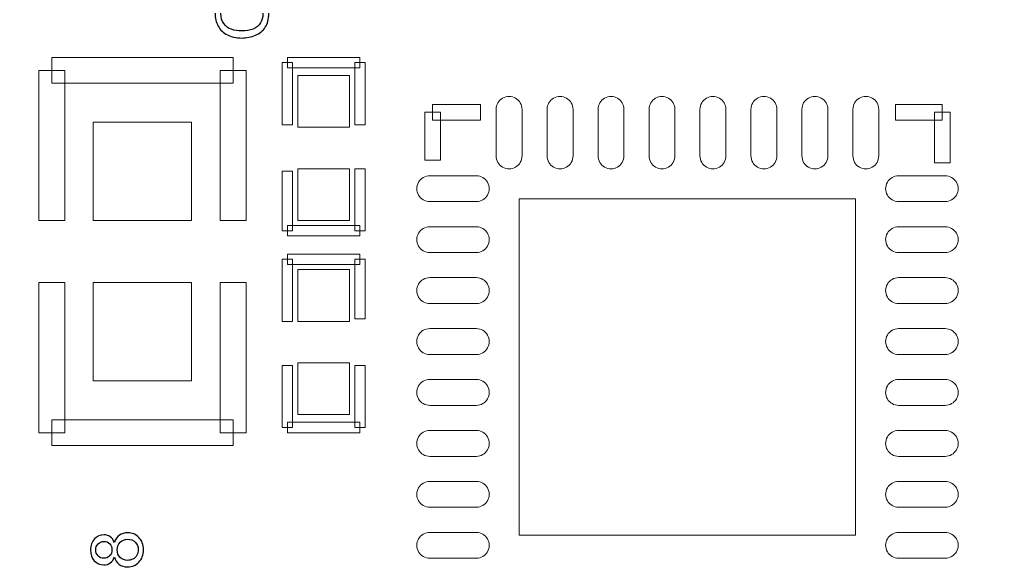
# Model space of a CAD drawing. Header units: millimetres. Extents: x -86 to 67, y -55 to 52.
# Drawn here: x 22.81 to 32.57, y 6.85 to 12.16 of the extents above; entities that cross this region are included whole.
import ezdxf

# ---------------------------------------------------------------- set-up
doc = ezdxf.new("R2010")
doc.units = ezdxf.units.MM
doc.header["$MEASUREMENT"] = 0
for name, color, linetype in [('BG_OUTLINE', 7, 'Continuous'), ('PG_SILKSCREEN_TOP', 7, 'Continuous'), ('PIN_TOP', 7, 'Continuous'), ('RD_SILKSCREEN_TOP', 7, 'Continuous')]:
    doc.layers.add(name, color=color, linetype=linetype)

msp = doc.modelspace()

# ---------------------------------------------------------------- linework, layer by layer
at = {"layer": 'BG_OUTLINE', "color": 3, "lineweight": 9}
msp.add_open_spline([(-60.0926, 34.7331), (-60.0926, 34.7331), (63.7724, 34.7331), (63.7724, 34.7331), (63.7724, 34.7331), (64.585, 34.7336), (65.3646, 34.4113), (65.9396, 33.837), (65.9396, 33.837), (66.5146, 33.2627), (66.8379, 32.4797), (66.8384, 31.667), (66.8384, 31.667), (66.8384, 31.667), (66.8412, -52.28), (66.8412, -52.28), (66.8412, -52.28), (66.8412, -52.28), (66.8384, -52.1933), (66.8384, -52.1933), (66.8384, -52.1933), (66.8389, -53.006), (66.5166, -53.7856), (65.9424, -54.3606), (65.9424, -54.3606), (65.3681, -54.9356), (64.585, -55.2589), (63.7724, -55.2594), (63.7724, -55.2594), (63.7724, -55.2594), (-60.1869, -55.2594), (-60.1869, -55.2594), (-60.1869, -55.2594), (-60.1869, -55.2594), (-60.0853, -55.2518), (-60.0853, -55.2518), (-60.0853, -55.2518), (-60.8979, -55.2523), (-61.6775, -54.9299), (-62.2525, -54.3557), (-62.2525, -54.3557), (-62.8275, -53.7814), (-63.1508, -52.9984), (-63.1513, -52.1857), (-63.1513, -52.1857), (-63.1513, -52.1857), (-63.1587, 31.667), (-63.1587, 31.667), (-63.1587, 31.667), (-63.1592, 32.4797), (-62.8369, 33.2593), (-62.2626, 33.8343), (-62.2626, 33.8343), (-61.6883, 34.4093), (-60.9053, 34.7326), (-60.0926, 34.7331)], degree=3, knots=[0, 0, 0, 0, 0.071429, 0.071429, 0.071429, 0.071429, 0.142857, 0.142857, 0.142857, 0.142857, 0.214286, 0.214286, 0.214286, 0.214286, 0.285714, 0.285714, 0.285714, 0.285714, 0.357143, 0.357143, 0.357143, 0.357143, 0.428571, 0.428571, 0.428571, 0.428571, 0.5, 0.5, 0.5, 0.5, 0.571429, 0.571429, 0.571429, 0.571429, 0.642857, 0.642857, 0.642857, 0.642857, 0.714286, 0.714286, 0.714286, 0.714286, 0.785714, 0.785714, 0.785714, 0.785714, 0.857143, 0.857143, 0.857143, 0.857143, 0.928571, 0.928571, 0.928571, 0.928571, 1, 1, 1, 1], dxfattribs=at)
at = {"layer": 'PG_SILKSCREEN_TOP', "color": 6, "lineweight": 9}
for points in [[(24.9031, 11.7966), (24.9031, 11.7966), (24.9031, 11.5426), (24.9031, 11.5426), (24.9031, 11.5426), (24.9031, 11.5426), (23.1251, 11.5426), (23.1251, 11.5426), (23.1251, 11.5426), (23.1251, 11.5426), (23.1251, 11.7966), (23.1251, 11.7966), (23.1251, 11.7966), (23.1251, 11.7966), (24.9031, 11.7966), (24.9031, 11.7966)], [(25.3857, 11.7458), (25.3857, 11.7458), (25.4873, 11.7458), (25.4873, 11.7458), (25.4873, 11.7458), (25.4873, 11.7458), (25.4873, 11.1362), (25.4873, 11.1362), (25.4873, 11.1362), (25.4873, 11.1362), (25.3857, 11.1362), (25.3857, 11.1362), (25.3857, 11.1362), (25.3857, 11.1362), (25.3857, 11.7458), (25.3857, 11.7458)], [(26.1477, 11.7966), (26.1477, 11.7966), (26.1477, 11.695), (26.1477, 11.695), (26.1477, 11.695), (26.1477, 11.695), (25.4365, 11.695), (25.4365, 11.695), (25.4365, 11.695), (25.4365, 11.695), (25.4365, 11.7966), (25.4365, 11.7966), (25.4365, 11.7966), (25.4365, 11.7966), (26.1477, 11.7966), (26.1477, 11.7966)], [(26.0969, 11.7458), (26.0969, 11.7458), (26.1985, 11.7458), (26.1985, 11.7458), (26.1985, 11.7458), (26.1985, 11.7458), (26.1985, 11.1362), (26.1985, 11.1362), (26.1985, 11.1362), (26.1985, 11.1362), (26.0969, 11.1362), (26.0969, 11.1362), (26.0969, 11.1362), (26.0969, 11.1362), (26.0969, 11.7458), (26.0969, 11.7458)], [(22.9981, 11.6696), (22.9981, 11.6696), (23.2521, 11.6696), (23.2521, 11.6696), (23.2521, 11.6696), (23.2521, 11.6696), (23.2521, 10.1964), (23.2521, 10.1964), (23.2521, 10.1964), (23.2521, 10.1964), (22.9981, 10.1964), (22.9981, 10.1964), (22.9981, 10.1964), (22.9981, 10.1964), (22.9981, 11.6696), (22.9981, 11.6696)], [(25.0301, 10.1964), (25.0301, 10.1964), (24.7761, 10.1964), (24.7761, 10.1964), (24.7761, 10.1964), (24.7761, 10.1964), (24.7761, 11.6696), (24.7761, 11.6696), (24.7761, 11.6696), (24.7761, 11.6696), (25.0301, 11.6696), (25.0301, 11.6696), (25.0301, 11.6696), (25.0301, 11.6696), (25.0301, 10.1964), (25.0301, 10.1964)], [(27.3309, 11.3346), (27.3309, 11.3346), (27.3309, 11.1822), (27.3309, 11.1822), (27.3309, 11.1822), (27.3309, 11.1822), (26.8612, 11.1822), (26.8612, 11.1822), (26.8612, 11.1822), (26.8612, 11.1822), (26.8612, 11.3346), (26.8612, 11.3346), (26.8612, 11.3346), (26.8612, 11.3346), (27.3309, 11.3346), (27.3309, 11.3346)], [(31.8615, 11.3346), (31.8615, 11.3346), (31.8615, 11.1822), (31.8615, 11.1822), (31.8615, 11.1822), (31.8615, 11.1822), (31.4032, 11.1822), (31.4032, 11.1822), (31.4032, 11.1822), (31.4032, 11.1822), (31.4032, 11.3346), (31.4032, 11.3346), (31.4032, 11.3346), (31.4032, 11.3346), (31.8615, 11.3346), (31.8615, 11.3346)], [(26.785, 11.2584), (26.785, 11.2584), (26.9374, 11.2584), (26.9374, 11.2584), (26.9374, 11.2584), (26.9374, 11.2584), (26.9374, 10.7885), (26.9374, 10.7885), (26.9374, 10.7885), (26.9374, 10.7885), (26.785, 10.7885), (26.785, 10.7885), (26.785, 10.7885), (26.785, 10.7885), (26.785, 11.2584), (26.785, 11.2584)], [(31.9377, 10.7606), (31.9377, 10.7606), (31.7853, 10.7606), (31.7853, 10.7606), (31.7853, 10.7606), (31.7853, 10.7606), (31.7853, 11.2584), (31.7853, 11.2584), (31.7853, 11.2584), (31.7853, 11.2584), (31.9377, 11.2584), (31.9377, 11.2584), (31.9377, 11.2584), (31.9377, 11.2584), (31.9377, 10.7606), (31.9377, 10.7606)], [(25.4873, 10.0948), (25.4873, 10.0948), (25.3857, 10.0948), (25.3857, 10.0948), (25.3857, 10.0948), (25.3857, 10.0948), (25.3857, 10.679), (25.3857, 10.679), (25.3857, 10.679), (25.3857, 10.679), (25.4873, 10.679), (25.4873, 10.679), (25.4873, 10.679), (25.4873, 10.679), (25.4873, 10.0948), (25.4873, 10.0948)], [(26.0969, 10.7044), (26.0969, 10.7044), (26.1985, 10.7044), (26.1985, 10.7044), (26.1985, 10.7044), (26.1985, 10.7044), (26.1985, 10.0948), (26.1985, 10.0948), (26.1985, 10.0948), (26.1985, 10.0948), (26.0969, 10.0948), (26.0969, 10.0948), (26.0969, 10.0948), (26.0969, 10.0948), (26.0969, 10.7044), (26.0969, 10.7044)], [(26.1477, 10.1456), (26.1477, 10.1456), (26.1477, 10.044), (26.1477, 10.044), (26.1477, 10.044), (26.1477, 10.044), (25.4365, 10.044), (25.4365, 10.044), (25.4365, 10.044), (25.4365, 10.044), (25.4365, 10.1456), (25.4365, 10.1456), (25.4365, 10.1456), (25.4365, 10.1456), (26.1477, 10.1456), (26.1477, 10.1456)], [(25.4365, 9.7646), (25.4365, 9.7646), (25.4365, 9.8662), (25.4365, 9.8662), (25.4365, 9.8662), (25.4365, 9.8662), (26.1477, 9.8662), (26.1477, 9.8662), (26.1477, 9.8662), (26.1477, 9.8662), (26.1477, 9.7646), (26.1477, 9.7646), (26.1477, 9.7646), (26.1477, 9.7646), (25.4365, 9.7646), (25.4365, 9.7646)], [(25.4873, 9.2058), (25.4873, 9.2058), (25.3857, 9.2058), (25.3857, 9.2058), (25.3857, 9.2058), (25.3857, 9.2058), (25.3857, 9.8154), (25.3857, 9.8154), (25.3857, 9.8154), (25.3857, 9.8154), (25.4873, 9.8154), (25.4873, 9.8154), (25.4873, 9.8154), (25.4873, 9.8154), (25.4873, 9.2058), (25.4873, 9.2058)], [(26.0969, 9.8154), (26.0969, 9.8154), (26.1985, 9.8154), (26.1985, 9.8154), (26.1985, 9.8154), (26.1985, 9.8154), (26.1985, 9.2312), (26.1985, 9.2312), (26.1985, 9.2312), (26.1985, 9.2312), (26.0969, 9.2312), (26.0969, 9.2312), (26.0969, 9.2312), (26.0969, 9.2312), (26.0969, 9.8154), (26.0969, 9.8154)], [(23.2521, 8.1136), (23.2521, 8.1136), (22.9981, 8.1136), (22.9981, 8.1136), (22.9981, 8.1136), (22.9981, 8.1136), (22.9981, 9.5868), (22.9981, 9.5868), (22.9981, 9.5868), (22.9981, 9.5868), (23.2521, 9.5868), (23.2521, 9.5868), (23.2521, 9.5868), (23.2521, 9.5868), (23.2521, 8.1136), (23.2521, 8.1136)], [(24.7761, 9.5868), (24.7761, 9.5868), (25.0301, 9.5868), (25.0301, 9.5868), (25.0301, 9.5868), (25.0301, 9.5868), (25.0301, 8.1136), (25.0301, 8.1136), (25.0301, 8.1136), (25.0301, 8.1136), (24.7761, 8.1136), (24.7761, 8.1136), (24.7761, 8.1136), (24.7761, 8.1136), (24.7761, 9.5868), (24.7761, 9.5868)], [(25.4873, 8.1644), (25.4873, 8.1644), (25.3857, 8.1644), (25.3857, 8.1644), (25.3857, 8.1644), (25.3857, 8.1644), (25.3857, 8.774), (25.3857, 8.774), (25.3857, 8.774), (25.3857, 8.774), (25.4873, 8.774), (25.4873, 8.774), (25.4873, 8.774), (25.4873, 8.774), (25.4873, 8.1644), (25.4873, 8.1644)], [(26.1985, 8.1644), (26.1985, 8.1644), (26.0969, 8.1644), (26.0969, 8.1644), (26.0969, 8.1644), (26.0969, 8.1644), (26.0969, 8.774), (26.0969, 8.774), (26.0969, 8.774), (26.0969, 8.774), (26.1985, 8.774), (26.1985, 8.774), (26.1985, 8.774), (26.1985, 8.774), (26.1985, 8.1644), (26.1985, 8.1644)], [(24.9031, 8.2406), (24.9031, 8.2406), (24.9031, 7.9866), (24.9031, 7.9866), (24.9031, 7.9866), (24.9031, 7.9866), (23.1251, 7.9866), (23.1251, 7.9866), (23.1251, 7.9866), (23.1251, 7.9866), (23.1251, 8.2406), (23.1251, 8.2406), (23.1251, 8.2406), (23.1251, 8.2406), (24.9031, 8.2406), (24.9031, 8.2406)], [(25.4365, 8.1136), (25.4365, 8.1136), (25.4365, 8.2152), (25.4365, 8.2152), (25.4365, 8.2152), (25.4365, 8.2152), (26.1477, 8.2152), (26.1477, 8.2152), (26.1477, 8.2152), (26.1477, 8.2152), (26.1477, 8.1136), (26.1477, 8.1136), (26.1477, 8.1136), (26.1477, 8.1136), (25.4365, 8.1136), (25.4365, 8.1136)]]:
    msp.add_open_spline(points, degree=3, knots=[0, 0, 0, 0, 0.25, 0.25, 0.25, 0.25, 0.5, 0.5, 0.5, 0.5, 0.75, 0.75, 0.75, 0.75, 1, 1, 1, 1], dxfattribs=at)
at = {"layer": 'PIN_TOP', "lineweight": 9}
for points, knots in [([(25.5381, 11.6188), (25.5381, 11.6188), (26.0461, 11.6188), (26.0461, 11.6188), (26.0461, 11.6188), (26.0461, 11.6188), (26.0461, 11.1108), (26.0461, 11.1108), (26.0461, 11.1108), (26.0461, 11.1108), (25.5381, 11.1108), (25.5381, 11.1108), (25.5381, 11.1108), (25.5381, 11.1108), (25.5381, 11.6188), (25.5381, 11.6188)], [0, 0, 0, 0, 0.25, 0.25, 0.25, 0.25, 0.5, 0.5, 0.5, 0.5, 0.75, 0.75, 0.75, 0.75, 1, 1, 1, 1]), ([(27.7383, 11.2869), (27.7383, 11.2869), (27.7383, 10.8297), (27.7383, 10.8297), (27.7383, 10.8297), (27.7383, 10.7843), (27.7141, 10.7424), (27.6748, 10.7197), (27.6748, 10.7197), (27.6355, 10.697), (27.5871, 10.697), (27.5478, 10.7197), (27.5478, 10.7197), (27.5085, 10.7424), (27.4843, 10.7843), (27.4843, 10.8297), (27.4843, 10.8297), (27.4843, 10.8297), (27.4843, 11.2869), (27.4843, 11.2869), (27.4843, 11.2869), (27.4843, 11.3322), (27.5085, 11.3742), (27.5478, 11.3968), (27.5478, 11.3968), (27.5871, 11.4195), (27.6355, 11.4195), (27.6748, 11.3968), (27.6748, 11.3968), (27.7141, 11.3742), (27.7383, 11.3322), (27.7383, 11.2869)], [0, 0, 0, 0, 0.125, 0.125, 0.125, 0.125, 0.25, 0.25, 0.25, 0.25, 0.375, 0.375, 0.375, 0.375, 0.5, 0.5, 0.5, 0.5, 0.625, 0.625, 0.625, 0.625, 0.75, 0.75, 0.75, 0.75, 0.875, 0.875, 0.875, 0.875, 1, 1, 1, 1]), ([(28.2384, 11.2869), (28.2384, 11.2869), (28.2384, 10.8297), (28.2384, 10.8297), (28.2384, 10.8297), (28.2384, 10.7843), (28.2142, 10.7424), (28.1749, 10.7197), (28.1749, 10.7197), (28.1356, 10.697), (28.0872, 10.697), (28.0479, 10.7197), (28.0479, 10.7197), (28.0086, 10.7424), (27.9844, 10.7843), (27.9844, 10.8297), (27.9844, 10.8297), (27.9844, 10.8297), (27.9844, 11.2869), (27.9844, 11.2869), (27.9844, 11.2869), (27.9844, 11.3322), (28.0086, 11.3742), (28.0479, 11.3968), (28.0479, 11.3968), (28.0872, 11.4195), (28.1356, 11.4195), (28.1749, 11.3968), (28.1749, 11.3968), (28.2142, 11.3742), (28.2384, 11.3322), (28.2384, 11.2869)], [0, 0, 0, 0, 0.125, 0.125, 0.125, 0.125, 0.25, 0.25, 0.25, 0.25, 0.375, 0.375, 0.375, 0.375, 0.5, 0.5, 0.5, 0.5, 0.625, 0.625, 0.625, 0.625, 0.75, 0.75, 0.75, 0.75, 0.875, 0.875, 0.875, 0.875, 1, 1, 1, 1]), ([(28.7383, 11.2869), (28.7383, 11.2869), (28.7383, 10.8297), (28.7383, 10.8297), (28.7383, 10.8297), (28.7383, 10.7843), (28.7141, 10.7424), (28.6748, 10.7197), (28.6748, 10.7197), (28.6355, 10.697), (28.5871, 10.697), (28.5478, 10.7197), (28.5478, 10.7197), (28.5085, 10.7424), (28.4843, 10.7843), (28.4843, 10.8297), (28.4843, 10.8297), (28.4843, 10.8297), (28.4843, 11.2869), (28.4843, 11.2869), (28.4843, 11.2869), (28.4843, 11.3322), (28.5085, 11.3742), (28.5478, 11.3968), (28.5478, 11.3968), (28.5871, 11.4195), (28.6355, 11.4195), (28.6748, 11.3968), (28.6748, 11.3968), (28.7141, 11.3742), (28.7383, 11.3322), (28.7383, 11.2869)], [0, 0, 0, 0, 0.125, 0.125, 0.125, 0.125, 0.25, 0.25, 0.25, 0.25, 0.375, 0.375, 0.375, 0.375, 0.5, 0.5, 0.5, 0.5, 0.625, 0.625, 0.625, 0.625, 0.75, 0.75, 0.75, 0.75, 0.875, 0.875, 0.875, 0.875, 1, 1, 1, 1]), ([(29.2384, 11.2869), (29.2384, 11.2869), (29.2384, 10.8297), (29.2384, 10.8297), (29.2384, 10.8297), (29.2384, 10.7843), (29.2142, 10.7424), (29.1749, 10.7197), (29.1749, 10.7197), (29.1356, 10.697), (29.0872, 10.697), (29.0479, 10.7197), (29.0479, 10.7197), (29.0086, 10.7424), (28.9844, 10.7843), (28.9844, 10.8297), (28.9844, 10.8297), (28.9844, 10.8297), (28.9844, 11.2869), (28.9844, 11.2869), (28.9844, 11.2869), (28.9844, 11.3322), (29.0086, 11.3742), (29.0479, 11.3968), (29.0479, 11.3968), (29.0872, 11.4195), (29.1356, 11.4195), (29.1749, 11.3968), (29.1749, 11.3968), (29.2142, 11.3742), (29.2384, 11.3322), (29.2384, 11.2869)], [0, 0, 0, 0, 0.125, 0.125, 0.125, 0.125, 0.25, 0.25, 0.25, 0.25, 0.375, 0.375, 0.375, 0.375, 0.5, 0.5, 0.5, 0.5, 0.625, 0.625, 0.625, 0.625, 0.75, 0.75, 0.75, 0.75, 0.875, 0.875, 0.875, 0.875, 1, 1, 1, 1]), ([(29.7383, 11.2869), (29.7383, 11.2869), (29.7383, 10.8297), (29.7383, 10.8297), (29.7383, 10.8297), (29.7383, 10.7843), (29.7141, 10.7424), (29.6748, 10.7197), (29.6748, 10.7197), (29.6355, 10.697), (29.5871, 10.697), (29.5478, 10.7197), (29.5478, 10.7197), (29.5085, 10.7424), (29.4843, 10.7843), (29.4843, 10.8297), (29.4843, 10.8297), (29.4843, 10.8297), (29.4843, 11.2869), (29.4843, 11.2869), (29.4843, 11.2869), (29.4843, 11.3322), (29.5085, 11.3742), (29.5478, 11.3968), (29.5478, 11.3968), (29.5871, 11.4195), (29.6355, 11.4195), (29.6748, 11.3968), (29.6748, 11.3968), (29.7141, 11.3742), (29.7383, 11.3322), (29.7383, 11.2869)], [0, 0, 0, 0, 0.125, 0.125, 0.125, 0.125, 0.25, 0.25, 0.25, 0.25, 0.375, 0.375, 0.375, 0.375, 0.5, 0.5, 0.5, 0.5, 0.625, 0.625, 0.625, 0.625, 0.75, 0.75, 0.75, 0.75, 0.875, 0.875, 0.875, 0.875, 1, 1, 1, 1]), ([(30.2384, 11.2869), (30.2384, 11.2869), (30.2384, 10.8297), (30.2384, 10.8297), (30.2384, 10.8297), (30.2384, 10.7843), (30.2142, 10.7424), (30.1749, 10.7197), (30.1749, 10.7197), (30.1356, 10.697), (30.0872, 10.697), (30.0479, 10.7197), (30.0479, 10.7197), (30.0086, 10.7424), (29.9844, 10.7843), (29.9844, 10.8297), (29.9844, 10.8297), (29.9844, 10.8297), (29.9844, 11.2869), (29.9844, 11.2869), (29.9844, 11.2869), (29.9844, 11.3322), (30.0086, 11.3742), (30.0479, 11.3968), (30.0479, 11.3968), (30.0872, 11.4195), (30.1356, 11.4195), (30.1749, 11.3968), (30.1749, 11.3968), (30.2142, 11.3742), (30.2384, 11.3322), (30.2384, 11.2869)], [0, 0, 0, 0, 0.125, 0.125, 0.125, 0.125, 0.25, 0.25, 0.25, 0.25, 0.375, 0.375, 0.375, 0.375, 0.5, 0.5, 0.5, 0.5, 0.625, 0.625, 0.625, 0.625, 0.75, 0.75, 0.75, 0.75, 0.875, 0.875, 0.875, 0.875, 1, 1, 1, 1]), ([(30.7383, 11.2869), (30.7383, 11.2869), (30.7383, 10.8297), (30.7383, 10.8297), (30.7383, 10.8297), (30.7383, 10.7843), (30.7141, 10.7424), (30.6748, 10.7197), (30.6748, 10.7197), (30.6355, 10.697), (30.5871, 10.697), (30.5478, 10.7197), (30.5478, 10.7197), (30.5085, 10.7424), (30.4843, 10.7843), (30.4843, 10.8297), (30.4843, 10.8297), (30.4843, 10.8297), (30.4843, 11.2869), (30.4843, 11.2869), (30.4843, 11.2869), (30.4843, 11.3322), (30.5085, 11.3742), (30.5478, 11.3968), (30.5478, 11.3968), (30.5871, 11.4195), (30.6355, 11.4195), (30.6748, 11.3968), (30.6748, 11.3968), (30.7141, 11.3742), (30.7383, 11.3322), (30.7383, 11.2869)], [0, 0, 0, 0, 0.125, 0.125, 0.125, 0.125, 0.25, 0.25, 0.25, 0.25, 0.375, 0.375, 0.375, 0.375, 0.5, 0.5, 0.5, 0.5, 0.625, 0.625, 0.625, 0.625, 0.75, 0.75, 0.75, 0.75, 0.875, 0.875, 0.875, 0.875, 1, 1, 1, 1]), ([(31.2384, 11.2869), (31.2384, 11.2869), (31.2384, 10.8297), (31.2384, 10.8297), (31.2384, 10.8297), (31.2384, 10.7843), (31.2142, 10.7424), (31.1749, 10.7197), (31.1749, 10.7197), (31.1356, 10.697), (31.0872, 10.697), (31.0479, 10.7197), (31.0479, 10.7197), (31.0086, 10.7424), (30.9844, 10.7843), (30.9844, 10.8297), (30.9844, 10.8297), (30.9844, 10.8297), (30.9844, 11.2869), (30.9844, 11.2869), (30.9844, 11.2869), (30.9844, 11.3322), (31.0086, 11.3742), (31.0479, 11.3968), (31.0479, 11.3968), (31.0872, 11.4195), (31.1356, 11.4195), (31.1749, 11.3968), (31.1749, 11.3968), (31.2142, 11.3742), (31.2384, 11.3322), (31.2384, 11.2869)], [0, 0, 0, 0, 0.125, 0.125, 0.125, 0.125, 0.25, 0.25, 0.25, 0.25, 0.375, 0.375, 0.375, 0.375, 0.5, 0.5, 0.5, 0.5, 0.625, 0.625, 0.625, 0.625, 0.75, 0.75, 0.75, 0.75, 0.875, 0.875, 0.875, 0.875, 1, 1, 1, 1]), ([(23.5315, 11.1616), (23.5315, 11.1616), (24.4967, 11.1616), (24.4967, 11.1616), (24.4967, 11.1616), (24.4967, 11.1616), (24.4967, 10.1964), (24.4967, 10.1964), (24.4967, 10.1964), (24.4967, 10.1964), (23.5315, 10.1964), (23.5315, 10.1964), (23.5315, 10.1964), (23.5315, 10.1964), (23.5315, 11.1616), (23.5315, 11.1616)], [0, 0, 0, 0, 0.25, 0.25, 0.25, 0.25, 0.5, 0.5, 0.5, 0.5, 0.75, 0.75, 0.75, 0.75, 1, 1, 1, 1]), ([(25.5381, 10.7044), (25.5381, 10.7044), (26.0461, 10.7044), (26.0461, 10.7044), (26.0461, 10.7044), (26.0461, 10.7044), (26.0461, 10.1964), (26.0461, 10.1964), (26.0461, 10.1964), (26.0461, 10.1964), (25.5381, 10.1964), (25.5381, 10.1964), (25.5381, 10.1964), (25.5381, 10.1964), (25.5381, 10.7044), (25.5381, 10.7044)], [0, 0, 0, 0, 0.25, 0.25, 0.25, 0.25, 0.5, 0.5, 0.5, 0.5, 0.75, 0.75, 0.75, 0.75, 1, 1, 1, 1]), ([(26.8328, 10.6353), (26.8328, 10.6353), (27.29, 10.6353), (27.29, 10.6353), (27.29, 10.6353), (27.3353, 10.6353), (27.3773, 10.6111), (27.3999, 10.5718), (27.3999, 10.5718), (27.4226, 10.5325), (27.4226, 10.4841), (27.3999, 10.4448), (27.3999, 10.4448), (27.3773, 10.4055), (27.3353, 10.3813), (27.29, 10.3813), (27.29, 10.3813), (27.29, 10.3813), (26.8328, 10.3813), (26.8328, 10.3813), (26.8328, 10.3813), (26.7874, 10.3813), (26.7455, 10.4055), (26.7228, 10.4448), (26.7228, 10.4448), (26.7001, 10.4841), (26.7001, 10.5325), (26.7228, 10.5718), (26.7228, 10.5718), (26.7455, 10.6111), (26.7874, 10.6353), (26.8328, 10.6353)], [0, 0, 0, 0, 0.125, 0.125, 0.125, 0.125, 0.25, 0.25, 0.25, 0.25, 0.375, 0.375, 0.375, 0.375, 0.5, 0.5, 0.5, 0.5, 0.625, 0.625, 0.625, 0.625, 0.75, 0.75, 0.75, 0.75, 0.875, 0.875, 0.875, 0.875, 1, 1, 1, 1]), ([(31.4327, 10.6353), (31.4327, 10.6353), (31.8899, 10.6353), (31.8899, 10.6353), (31.8899, 10.6353), (31.9353, 10.6353), (31.9772, 10.6111), (31.9999, 10.5718), (31.9999, 10.5718), (32.0226, 10.5325), (32.0226, 10.4841), (31.9999, 10.4448), (31.9999, 10.4448), (31.9772, 10.4055), (31.9353, 10.3813), (31.8899, 10.3813), (31.8899, 10.3813), (31.8899, 10.3813), (31.4327, 10.3813), (31.4327, 10.3813), (31.4327, 10.3813), (31.3873, 10.3813), (31.3454, 10.4055), (31.3227, 10.4448), (31.3227, 10.4448), (31.3, 10.4841), (31.3, 10.5325), (31.3227, 10.5718), (31.3227, 10.5718), (31.3454, 10.6111), (31.3873, 10.6353), (31.4327, 10.6353)], [0, 0, 0, 0, 0.125, 0.125, 0.125, 0.125, 0.25, 0.25, 0.25, 0.25, 0.375, 0.375, 0.375, 0.375, 0.5, 0.5, 0.5, 0.5, 0.625, 0.625, 0.625, 0.625, 0.75, 0.75, 0.75, 0.75, 0.875, 0.875, 0.875, 0.875, 1, 1, 1, 1]), ([(31.0114, 7.1082), (31.0114, 7.1082), (27.7112, 7.1082), (27.7112, 7.1082), (27.7112, 7.1082), (27.7112, 7.1082), (27.7112, 10.4084), (27.7112, 10.4084), (27.7112, 10.4084), (27.7112, 10.4084), (31.0114, 10.4084), (31.0114, 10.4084), (31.0114, 10.4084), (31.0114, 10.4084), (31.0114, 7.1082), (31.0114, 7.1082)], [0, 0, 0, 0, 0.25, 0.25, 0.25, 0.25, 0.5, 0.5, 0.5, 0.5, 0.75, 0.75, 0.75, 0.75, 1, 1, 1, 1]), ([(26.8328, 10.1352), (26.8328, 10.1352), (27.29, 10.1352), (27.29, 10.1352), (27.29, 10.1352), (27.3353, 10.1352), (27.3773, 10.111), (27.3999, 10.0717), (27.3999, 10.0717), (27.4226, 10.0324), (27.4226, 9.984), (27.3999, 9.9447), (27.3999, 9.9447), (27.3773, 9.9054), (27.3353, 9.8812), (27.29, 9.8812), (27.29, 9.8812), (27.29, 9.8812), (26.8328, 9.8812), (26.8328, 9.8812), (26.8328, 9.8812), (26.7874, 9.8812), (26.7455, 9.9054), (26.7228, 9.9447), (26.7228, 9.9447), (26.7001, 9.984), (26.7001, 10.0324), (26.7228, 10.0717), (26.7228, 10.0717), (26.7455, 10.111), (26.7874, 10.1352), (26.8328, 10.1352)], [0, 0, 0, 0, 0.125, 0.125, 0.125, 0.125, 0.25, 0.25, 0.25, 0.25, 0.375, 0.375, 0.375, 0.375, 0.5, 0.5, 0.5, 0.5, 0.625, 0.625, 0.625, 0.625, 0.75, 0.75, 0.75, 0.75, 0.875, 0.875, 0.875, 0.875, 1, 1, 1, 1]), ([(31.4327, 10.1352), (31.4327, 10.1352), (31.8899, 10.1352), (31.8899, 10.1352), (31.8899, 10.1352), (31.9353, 10.1352), (31.9772, 10.111), (31.9999, 10.0717), (31.9999, 10.0717), (32.0226, 10.0324), (32.0226, 9.984), (31.9999, 9.9447), (31.9999, 9.9447), (31.9772, 9.9054), (31.9353, 9.8812), (31.8899, 9.8812), (31.8899, 9.8812), (31.8899, 9.8812), (31.4327, 9.8812), (31.4327, 9.8812), (31.4327, 9.8812), (31.3873, 9.8812), (31.3454, 9.9054), (31.3227, 9.9447), (31.3227, 9.9447), (31.3, 9.984), (31.3, 10.0324), (31.3227, 10.0717), (31.3227, 10.0717), (31.3454, 10.111), (31.3873, 10.1352), (31.4327, 10.1352)], [0, 0, 0, 0, 0.125, 0.125, 0.125, 0.125, 0.25, 0.25, 0.25, 0.25, 0.375, 0.375, 0.375, 0.375, 0.5, 0.5, 0.5, 0.5, 0.625, 0.625, 0.625, 0.625, 0.75, 0.75, 0.75, 0.75, 0.875, 0.875, 0.875, 0.875, 1, 1, 1, 1]), ([(26.0461, 9.2058), (26.0461, 9.2058), (25.5381, 9.2058), (25.5381, 9.2058), (25.5381, 9.2058), (25.5381, 9.2058), (25.5381, 9.7138), (25.5381, 9.7138), (25.5381, 9.7138), (25.5381, 9.7138), (26.0461, 9.7138), (26.0461, 9.7138), (26.0461, 9.7138), (26.0461, 9.7138), (26.0461, 9.2058), (26.0461, 9.2058)], [0, 0, 0, 0, 0.25, 0.25, 0.25, 0.25, 0.5, 0.5, 0.5, 0.5, 0.75, 0.75, 0.75, 0.75, 1, 1, 1, 1]), ([(23.5315, 9.5868), (23.5315, 9.5868), (24.4967, 9.5868), (24.4967, 9.5868), (24.4967, 9.5868), (24.4967, 9.5868), (24.4967, 8.6216), (24.4967, 8.6216), (24.4967, 8.6216), (24.4967, 8.6216), (23.5315, 8.6216), (23.5315, 8.6216), (23.5315, 8.6216), (23.5315, 8.6216), (23.5315, 9.5868), (23.5315, 9.5868)], [0, 0, 0, 0, 0.25, 0.25, 0.25, 0.25, 0.5, 0.5, 0.5, 0.5, 0.75, 0.75, 0.75, 0.75, 1, 1, 1, 1]), ([(26.8328, 9.6353), (26.8328, 9.6353), (27.29, 9.6353), (27.29, 9.6353), (27.29, 9.6353), (27.3353, 9.6353), (27.3773, 9.6111), (27.3999, 9.5718), (27.3999, 9.5718), (27.4226, 9.5326), (27.4226, 9.4841), (27.3999, 9.4448), (27.3999, 9.4448), (27.3773, 9.4056), (27.3353, 9.3813), (27.29, 9.3813), (27.29, 9.3813), (27.29, 9.3813), (26.8328, 9.3813), (26.8328, 9.3813), (26.8328, 9.3813), (26.7874, 9.3813), (26.7455, 9.4056), (26.7228, 9.4448), (26.7228, 9.4448), (26.7001, 9.4841), (26.7001, 9.5326), (26.7228, 9.5718), (26.7228, 9.5718), (26.7455, 9.6111), (26.7874, 9.6353), (26.8328, 9.6353)], [0, 0, 0, 0, 0.125, 0.125, 0.125, 0.125, 0.25, 0.25, 0.25, 0.25, 0.375, 0.375, 0.375, 0.375, 0.5, 0.5, 0.5, 0.5, 0.625, 0.625, 0.625, 0.625, 0.75, 0.75, 0.75, 0.75, 0.875, 0.875, 0.875, 0.875, 1, 1, 1, 1]), ([(31.4327, 9.6353), (31.4327, 9.6353), (31.8899, 9.6353), (31.8899, 9.6353), (31.8899, 9.6353), (31.9353, 9.6353), (31.9772, 9.6111), (31.9999, 9.5718), (31.9999, 9.5718), (32.0226, 9.5326), (32.0226, 9.4841), (31.9999, 9.4448), (31.9999, 9.4448), (31.9772, 9.4056), (31.9353, 9.3813), (31.8899, 9.3813), (31.8899, 9.3813), (31.8899, 9.3813), (31.4327, 9.3813), (31.4327, 9.3813), (31.4327, 9.3813), (31.3873, 9.3813), (31.3454, 9.4056), (31.3227, 9.4448), (31.3227, 9.4448), (31.3, 9.4841), (31.3, 9.5326), (31.3227, 9.5718), (31.3227, 9.5718), (31.3454, 9.6111), (31.3873, 9.6353), (31.4327, 9.6353)], [0, 0, 0, 0, 0.125, 0.125, 0.125, 0.125, 0.25, 0.25, 0.25, 0.25, 0.375, 0.375, 0.375, 0.375, 0.5, 0.5, 0.5, 0.5, 0.625, 0.625, 0.625, 0.625, 0.75, 0.75, 0.75, 0.75, 0.875, 0.875, 0.875, 0.875, 1, 1, 1, 1]), ([(26.8328, 9.1352), (26.8328, 9.1352), (27.29, 9.1352), (27.29, 9.1352), (27.29, 9.1352), (27.3353, 9.1352), (27.3773, 9.111), (27.3999, 9.0717), (27.3999, 9.0717), (27.4226, 9.0324), (27.4226, 8.984), (27.3999, 8.9447), (27.3999, 8.9447), (27.3773, 8.9054), (27.3353, 8.8812), (27.29, 8.8812), (27.29, 8.8812), (27.29, 8.8812), (26.8328, 8.8812), (26.8328, 8.8812), (26.8328, 8.8812), (26.7874, 8.8812), (26.7455, 8.9054), (26.7228, 8.9447), (26.7228, 8.9447), (26.7001, 8.984), (26.7001, 9.0324), (26.7228, 9.0717), (26.7228, 9.0717), (26.7455, 9.111), (26.7874, 9.1352), (26.8328, 9.1352)], [0, 0, 0, 0, 0.125, 0.125, 0.125, 0.125, 0.25, 0.25, 0.25, 0.25, 0.375, 0.375, 0.375, 0.375, 0.5, 0.5, 0.5, 0.5, 0.625, 0.625, 0.625, 0.625, 0.75, 0.75, 0.75, 0.75, 0.875, 0.875, 0.875, 0.875, 1, 1, 1, 1]), ([(31.4327, 9.1352), (31.4327, 9.1352), (31.8899, 9.1352), (31.8899, 9.1352), (31.8899, 9.1352), (31.9353, 9.1352), (31.9772, 9.111), (31.9999, 9.0717), (31.9999, 9.0717), (32.0226, 9.0324), (32.0226, 8.984), (31.9999, 8.9447), (31.9999, 8.9447), (31.9772, 8.9054), (31.9353, 8.8812), (31.8899, 8.8812), (31.8899, 8.8812), (31.8899, 8.8812), (31.4327, 8.8812), (31.4327, 8.8812), (31.4327, 8.8812), (31.3873, 8.8812), (31.3454, 8.9054), (31.3227, 8.9447), (31.3227, 8.9447), (31.3, 8.984), (31.3, 9.0324), (31.3227, 9.0717), (31.3227, 9.0717), (31.3454, 9.111), (31.3873, 9.1352), (31.4327, 9.1352)], [0, 0, 0, 0, 0.125, 0.125, 0.125, 0.125, 0.25, 0.25, 0.25, 0.25, 0.375, 0.375, 0.375, 0.375, 0.5, 0.5, 0.5, 0.5, 0.625, 0.625, 0.625, 0.625, 0.75, 0.75, 0.75, 0.75, 0.875, 0.875, 0.875, 0.875, 1, 1, 1, 1]), ([(26.0461, 8.2914), (26.0461, 8.2914), (25.5381, 8.2914), (25.5381, 8.2914), (25.5381, 8.2914), (25.5381, 8.2914), (25.5381, 8.7994), (25.5381, 8.7994), (25.5381, 8.7994), (25.5381, 8.7994), (26.0461, 8.7994), (26.0461, 8.7994), (26.0461, 8.7994), (26.0461, 8.7994), (26.0461, 8.2914), (26.0461, 8.2914)], [0, 0, 0, 0, 0.25, 0.25, 0.25, 0.25, 0.5, 0.5, 0.5, 0.5, 0.75, 0.75, 0.75, 0.75, 1, 1, 1, 1]), ([(26.8328, 8.6353), (26.8328, 8.6353), (27.29, 8.6353), (27.29, 8.6353), (27.29, 8.6353), (27.3353, 8.6353), (27.3773, 8.6111), (27.3999, 8.5718), (27.3999, 8.5718), (27.4226, 8.5326), (27.4226, 8.4841), (27.3999, 8.4448), (27.3999, 8.4448), (27.3773, 8.4056), (27.3353, 8.3813), (27.29, 8.3813), (27.29, 8.3813), (27.29, 8.3813), (26.8328, 8.3813), (26.8328, 8.3813), (26.8328, 8.3813), (26.7874, 8.3813), (26.7455, 8.4056), (26.7228, 8.4448), (26.7228, 8.4448), (26.7001, 8.4841), (26.7001, 8.5326), (26.7228, 8.5718), (26.7228, 8.5718), (26.7455, 8.6111), (26.7874, 8.6353), (26.8328, 8.6353)], [0, 0, 0, 0, 0.125, 0.125, 0.125, 0.125, 0.25, 0.25, 0.25, 0.25, 0.375, 0.375, 0.375, 0.375, 0.5, 0.5, 0.5, 0.5, 0.625, 0.625, 0.625, 0.625, 0.75, 0.75, 0.75, 0.75, 0.875, 0.875, 0.875, 0.875, 1, 1, 1, 1]), ([(31.4327, 8.6353), (31.4327, 8.6353), (31.8899, 8.6353), (31.8899, 8.6353), (31.8899, 8.6353), (31.9353, 8.6353), (31.9772, 8.6111), (31.9999, 8.5718), (31.9999, 8.5718), (32.0226, 8.5326), (32.0226, 8.4841), (31.9999, 8.4448), (31.9999, 8.4448), (31.9772, 8.4056), (31.9353, 8.3813), (31.8899, 8.3813), (31.8899, 8.3813), (31.8899, 8.3813), (31.4327, 8.3813), (31.4327, 8.3813), (31.4327, 8.3813), (31.3873, 8.3813), (31.3454, 8.4056), (31.3227, 8.4448), (31.3227, 8.4448), (31.3, 8.4841), (31.3, 8.5326), (31.3227, 8.5718), (31.3227, 8.5718), (31.3454, 8.6111), (31.3873, 8.6353), (31.4327, 8.6353)], [0, 0, 0, 0, 0.125, 0.125, 0.125, 0.125, 0.25, 0.25, 0.25, 0.25, 0.375, 0.375, 0.375, 0.375, 0.5, 0.5, 0.5, 0.5, 0.625, 0.625, 0.625, 0.625, 0.75, 0.75, 0.75, 0.75, 0.875, 0.875, 0.875, 0.875, 1, 1, 1, 1]), ([(26.8328, 8.1352), (26.8328, 8.1352), (27.29, 8.1352), (27.29, 8.1352), (27.29, 8.1352), (27.3353, 8.1352), (27.3773, 8.111), (27.3999, 8.0717), (27.3999, 8.0717), (27.4226, 8.0324), (27.4226, 7.984), (27.3999, 7.9447), (27.3999, 7.9447), (27.3773, 7.9054), (27.3353, 7.8812), (27.29, 7.8812), (27.29, 7.8812), (27.29, 7.8812), (26.8328, 7.8812), (26.8328, 7.8812), (26.8328, 7.8812), (26.7874, 7.8812), (26.7455, 7.9054), (26.7228, 7.9447), (26.7228, 7.9447), (26.7001, 7.984), (26.7001, 8.0324), (26.7228, 8.0717), (26.7228, 8.0717), (26.7455, 8.111), (26.7874, 8.1352), (26.8328, 8.1352)], [0, 0, 0, 0, 0.125, 0.125, 0.125, 0.125, 0.25, 0.25, 0.25, 0.25, 0.375, 0.375, 0.375, 0.375, 0.5, 0.5, 0.5, 0.5, 0.625, 0.625, 0.625, 0.625, 0.75, 0.75, 0.75, 0.75, 0.875, 0.875, 0.875, 0.875, 1, 1, 1, 1]), ([(31.4327, 8.1352), (31.4327, 8.1352), (31.8899, 8.1352), (31.8899, 8.1352), (31.8899, 8.1352), (31.9353, 8.1352), (31.9772, 8.111), (31.9999, 8.0717), (31.9999, 8.0717), (32.0226, 8.0324), (32.0226, 7.984), (31.9999, 7.9447), (31.9999, 7.9447), (31.9772, 7.9054), (31.9353, 7.8812), (31.8899, 7.8812), (31.8899, 7.8812), (31.8899, 7.8812), (31.4327, 7.8812), (31.4327, 7.8812), (31.4327, 7.8812), (31.3873, 7.8812), (31.3454, 7.9054), (31.3227, 7.9447), (31.3227, 7.9447), (31.3, 7.984), (31.3, 8.0324), (31.3227, 8.0717), (31.3227, 8.0717), (31.3454, 8.111), (31.3873, 8.1352), (31.4327, 8.1352)], [0, 0, 0, 0, 0.125, 0.125, 0.125, 0.125, 0.25, 0.25, 0.25, 0.25, 0.375, 0.375, 0.375, 0.375, 0.5, 0.5, 0.5, 0.5, 0.625, 0.625, 0.625, 0.625, 0.75, 0.75, 0.75, 0.75, 0.875, 0.875, 0.875, 0.875, 1, 1, 1, 1]), ([(26.8328, 7.6353), (26.8328, 7.6353), (27.29, 7.6353), (27.29, 7.6353), (27.29, 7.6353), (27.3353, 7.6353), (27.3773, 7.6111), (27.3999, 7.5718), (27.3999, 7.5718), (27.4226, 7.5326), (27.4226, 7.4841), (27.3999, 7.4448), (27.3999, 7.4448), (27.3773, 7.4056), (27.3353, 7.3813), (27.29, 7.3813), (27.29, 7.3813), (27.29, 7.3813), (26.8328, 7.3813), (26.8328, 7.3813), (26.8328, 7.3813), (26.7874, 7.3813), (26.7455, 7.4056), (26.7228, 7.4448), (26.7228, 7.4448), (26.7001, 7.4841), (26.7001, 7.5326), (26.7228, 7.5718), (26.7228, 7.5718), (26.7455, 7.6111), (26.7874, 7.6353), (26.8328, 7.6353)], [0, 0, 0, 0, 0.125, 0.125, 0.125, 0.125, 0.25, 0.25, 0.25, 0.25, 0.375, 0.375, 0.375, 0.375, 0.5, 0.5, 0.5, 0.5, 0.625, 0.625, 0.625, 0.625, 0.75, 0.75, 0.75, 0.75, 0.875, 0.875, 0.875, 0.875, 1, 1, 1, 1]), ([(31.4327, 7.6353), (31.4327, 7.6353), (31.8899, 7.6353), (31.8899, 7.6353), (31.8899, 7.6353), (31.9353, 7.6353), (31.9772, 7.6111), (31.9999, 7.5718), (31.9999, 7.5718), (32.0226, 7.5326), (32.0226, 7.4841), (31.9999, 7.4448), (31.9999, 7.4448), (31.9772, 7.4056), (31.9353, 7.3813), (31.8899, 7.3813), (31.8899, 7.3813), (31.8899, 7.3813), (31.4327, 7.3813), (31.4327, 7.3813), (31.4327, 7.3813), (31.3873, 7.3813), (31.3454, 7.4056), (31.3227, 7.4448), (31.3227, 7.4448), (31.3, 7.4841), (31.3, 7.5326), (31.3227, 7.5718), (31.3227, 7.5718), (31.3454, 7.6111), (31.3873, 7.6353), (31.4327, 7.6353)], [0, 0, 0, 0, 0.125, 0.125, 0.125, 0.125, 0.25, 0.25, 0.25, 0.25, 0.375, 0.375, 0.375, 0.375, 0.5, 0.5, 0.5, 0.5, 0.625, 0.625, 0.625, 0.625, 0.75, 0.75, 0.75, 0.75, 0.875, 0.875, 0.875, 0.875, 1, 1, 1, 1]), ([(26.8328, 7.1352), (26.8328, 7.1352), (27.29, 7.1352), (27.29, 7.1352), (27.29, 7.1352), (27.3353, 7.1352), (27.3773, 7.111), (27.3999, 7.0717), (27.3999, 7.0717), (27.4226, 7.0324), (27.4226, 6.984), (27.3999, 6.9447), (27.3999, 6.9447), (27.3773, 6.9054), (27.3353, 6.8812), (27.29, 6.8812), (27.29, 6.8812), (27.29, 6.8812), (26.8328, 6.8812), (26.8328, 6.8812), (26.8328, 6.8812), (26.7874, 6.8812), (26.7455, 6.9054), (26.7228, 6.9447), (26.7228, 6.9447), (26.7001, 6.984), (26.7001, 7.0324), (26.7228, 7.0717), (26.7228, 7.0717), (26.7455, 7.111), (26.7874, 7.1352), (26.8328, 7.1352)], [0, 0, 0, 0, 0.125, 0.125, 0.125, 0.125, 0.25, 0.25, 0.25, 0.25, 0.375, 0.375, 0.375, 0.375, 0.5, 0.5, 0.5, 0.5, 0.625, 0.625, 0.625, 0.625, 0.75, 0.75, 0.75, 0.75, 0.875, 0.875, 0.875, 0.875, 1, 1, 1, 1]), ([(31.4327, 7.1352), (31.4327, 7.1352), (31.8899, 7.1352), (31.8899, 7.1352), (31.8899, 7.1352), (31.9353, 7.1352), (31.9772, 7.111), (31.9999, 7.0717), (31.9999, 7.0717), (32.0226, 7.0324), (32.0226, 6.984), (31.9999, 6.9447), (31.9999, 6.9447), (31.9772, 6.9054), (31.9353, 6.8812), (31.8899, 6.8812), (31.8899, 6.8812), (31.8899, 6.8812), (31.4327, 6.8812), (31.4327, 6.8812), (31.4327, 6.8812), (31.3873, 6.8812), (31.3454, 6.9054), (31.3227, 6.9447), (31.3227, 6.9447), (31.3, 6.984), (31.3, 7.0324), (31.3227, 7.0717), (31.3227, 7.0717), (31.3454, 7.111), (31.3873, 7.1352), (31.4327, 7.1352)], [0, 0, 0, 0, 0.125, 0.125, 0.125, 0.125, 0.25, 0.25, 0.25, 0.25, 0.375, 0.375, 0.375, 0.375, 0.5, 0.5, 0.5, 0.5, 0.625, 0.625, 0.625, 0.625, 0.75, 0.75, 0.75, 0.75, 0.875, 0.875, 0.875, 0.875, 1, 1, 1, 1])]:
    msp.add_open_spline(points, degree=3, knots=knots, dxfattribs=at)
at = {"layer": 'RD_SILKSCREEN_TOP', "color": 8}
for points, knots in [([(25.0657, 12.3697), (25.0657, 12.3697), (25.0828, 12.4371), (25.0828, 12.4371), (25.0828, 12.4371), (25.138, 12.423), (25.1802, 12.3975), (25.2094, 12.3609), (25.2094, 12.3609), (25.2384, 12.3242), (25.2529, 12.2793), (25.2529, 12.2262), (25.2529, 12.2262), (25.2529, 12.1714), (25.2417, 12.1268), (25.2194, 12.0924), (25.2194, 12.0924), (25.197, 12.058), (25.1647, 12.0318), (25.1223, 12.0139), (25.1223, 12.0139), (25.0799, 11.996), (25.0344, 11.987), (24.9858, 11.987), (24.9858, 11.987), (24.9328, 11.987), (24.8866, 11.9971), (24.8471, 12.0174), (24.8471, 12.0174), (24.8076, 12.0377), (24.7777, 12.0665), (24.7571, 12.1039), (24.7571, 12.1039), (24.7366, 12.1413), (24.7264, 12.1824), (24.7264, 12.2273), (24.7264, 12.2273), (24.7264, 12.2783), (24.7394, 12.3211), (24.7653, 12.3558), (24.7653, 12.3558), (24.7913, 12.3905), (24.8277, 12.4147), (24.8747, 12.4283), (24.8747, 12.4283), (24.8747, 12.4283), (24.8904, 12.3621), (24.8904, 12.3621), (24.8904, 12.3621), (24.8533, 12.3502), (24.8264, 12.3332), (24.8094, 12.3106), (24.8094, 12.3106), (24.7925, 12.2882), (24.7841, 12.26), (24.7841, 12.2259), (24.7841, 12.2259), (24.7841, 12.1868), (24.7934, 12.1542), (24.8121, 12.1279), (24.8121, 12.1279), (24.831, 12.1015), (24.8561, 12.0831), (24.8878, 12.0725), (24.8878, 12.0725), (24.9193, 12.0618), (24.9519, 12.0565), (24.9854, 12.0565), (24.9854, 12.0565), (25.0288, 12.0565), (25.0665, 12.0628), (25.0989, 12.0753), (25.0989, 12.0753), (25.1311, 12.088), (25.1553, 12.1076), (25.1713, 12.1343), (25.1713, 12.1343), (25.1873, 12.1609), (25.1952, 12.1897), (25.1952, 12.2208), (25.1952, 12.2208), (25.1952, 12.2585), (25.1843, 12.2904), (25.1626, 12.3166), (25.1626, 12.3166), (25.1408, 12.3428), (25.1085, 12.3604), (25.0657, 12.3697)], [0, 0, 0, 0, 0.045455, 0.045455, 0.045455, 0.045455, 0.090909, 0.090909, 0.090909, 0.090909, 0.136364, 0.136364, 0.136364, 0.136364, 0.181818, 0.181818, 0.181818, 0.181818, 0.227273, 0.227273, 0.227273, 0.227273, 0.272727, 0.272727, 0.272727, 0.272727, 0.318182, 0.318182, 0.318182, 0.318182, 0.363636, 0.363636, 0.363636, 0.363636, 0.409091, 0.409091, 0.409091, 0.409091, 0.454545, 0.454545, 0.454545, 0.454545, 0.5, 0.5, 0.5, 0.5, 0.545455, 0.545455, 0.545455, 0.545455, 0.590909, 0.590909, 0.590909, 0.590909, 0.636364, 0.636364, 0.636364, 0.636364, 0.681818, 0.681818, 0.681818, 0.681818, 0.727273, 0.727273, 0.727273, 0.727273, 0.772727, 0.772727, 0.772727, 0.772727, 0.818182, 0.818182, 0.818182, 0.818182, 0.863636, 0.863636, 0.863636, 0.863636, 0.909091, 0.909091, 0.909091, 0.909091, 0.954545, 0.954545, 0.954545, 0.954545, 1, 1, 1, 1]), ([(23.739, 6.893), (23.7296, 6.867), (23.716, 6.8478), (23.6984, 6.8352), (23.6984, 6.8352), (23.6808, 6.8228), (23.6597, 6.8165), (23.6352, 6.8165), (23.6352, 6.8165), (23.5981, 6.8165), (23.567, 6.8298), (23.5418, 6.8565), (23.5418, 6.8565), (23.5165, 6.8831), (23.5039, 6.9184), (23.5039, 6.9627), (23.5039, 6.9627), (23.5039, 7.0071), (23.5168, 7.0429), (23.5426, 7.0701), (23.5426, 7.0701), (23.5685, 7.0971), (23.5999, 7.1106), (23.637, 7.1106), (23.637, 7.1106), (23.6606, 7.1106), (23.6811, 7.1044), (23.6986, 7.0921), (23.6986, 7.0921), (23.716, 7.0797), (23.7296, 7.0609), (23.739, 7.0357), (23.739, 7.0357), (23.7492, 7.0669), (23.7656, 7.0907), (23.7883, 7.107), (23.7883, 7.107), (23.811, 7.1233), (23.8381, 7.1315), (23.8695, 7.1315), (23.8695, 7.1315), (23.9132, 7.1315), (23.9497, 7.116), (23.9793, 7.0853), (23.9793, 7.0853), (24.0089, 7.0545), (24.0238, 7.014), (24.0238, 6.9637), (24.0238, 6.9637), (24.0238, 6.9135), (24.0089, 6.8731), (23.9792, 6.8422), (23.9792, 6.8422), (23.9494, 6.8114), (23.9123, 6.796), (23.8679, 6.796), (23.8679, 6.796), (23.8348, 6.796), (23.8071, 6.8044), (23.7847, 6.8213), (23.7847, 6.8213), (23.7624, 6.838), (23.7471, 6.8619), (23.739, 6.893)], [0, 0, 0, 0, 0.0625, 0.0625, 0.0625, 0.0625, 0.125, 0.125, 0.125, 0.125, 0.1875, 0.1875, 0.1875, 0.1875, 0.25, 0.25, 0.25, 0.25, 0.3125, 0.3125, 0.3125, 0.3125, 0.375, 0.375, 0.375, 0.375, 0.4375, 0.4375, 0.4375, 0.4375, 0.5, 0.5, 0.5, 0.5, 0.5625, 0.5625, 0.5625, 0.5625, 0.625, 0.625, 0.625, 0.625, 0.6875, 0.6875, 0.6875, 0.6875, 0.75, 0.75, 0.75, 0.75, 0.8125, 0.8125, 0.8125, 0.8125, 0.875, 0.875, 0.875, 0.875, 0.9375, 0.9375, 0.9375, 0.9375, 1, 1, 1, 1]), ([(23.6331, 6.8804), (23.6571, 6.8804), (23.6768, 6.8882), (23.6921, 6.9036), (23.6921, 6.9036), (23.7074, 6.9192), (23.7151, 6.9393), (23.7151, 6.9641), (23.7151, 6.9641), (23.7151, 6.9881), (23.7075, 7.0079), (23.6923, 7.0234), (23.6923, 7.0234), (23.6772, 7.0388), (23.6586, 7.0463), (23.6366, 7.0463), (23.6366, 7.0463), (23.6136, 7.0463), (23.5944, 7.0385), (23.5788, 7.0226), (23.5788, 7.0226), (23.5631, 7.0068), (23.5553, 6.9871), (23.5553, 6.9634), (23.5553, 6.9634), (23.5553, 6.9395), (23.563, 6.9198), (23.5782, 6.904), (23.5782, 6.904), (23.5935, 6.8882), (23.6118, 6.8804), (23.6331, 6.8804)], [0, 0, 0, 0, 0.125, 0.125, 0.125, 0.125, 0.25, 0.25, 0.25, 0.25, 0.375, 0.375, 0.375, 0.375, 0.5, 0.5, 0.5, 0.5, 0.625, 0.625, 0.625, 0.625, 0.75, 0.75, 0.75, 0.75, 0.875, 0.875, 0.875, 0.875, 1, 1, 1, 1]), ([(23.8682, 6.8602), (23.886, 6.8602), (23.9033, 6.8645), (23.9199, 6.8729), (23.9199, 6.8729), (23.9366, 6.8813), (23.9496, 6.8939), (23.9587, 6.9106), (23.9587, 6.9106), (23.9678, 6.9273), (23.9724, 6.9452), (23.9724, 6.9644), (23.9724, 6.9644), (23.9724, 6.9943), (23.9628, 7.019), (23.9435, 7.0384), (23.9435, 7.0384), (23.9243, 7.0578), (23.8999, 7.0676), (23.8703, 7.0676), (23.8703, 7.0676), (23.8401, 7.0676), (23.8153, 7.0576), (23.7956, 7.0376), (23.7956, 7.0376), (23.7759, 7.0175), (23.7661, 6.9924), (23.7661, 6.9623), (23.7661, 6.9623), (23.7661, 6.9329), (23.7758, 6.9086), (23.7952, 6.8893), (23.7952, 6.8893), (23.8148, 6.87), (23.8391, 6.8602), (23.8682, 6.8602)], [0, 0, 0, 0, 0.111111, 0.111111, 0.111111, 0.111111, 0.222222, 0.222222, 0.222222, 0.222222, 0.333333, 0.333333, 0.333333, 0.333333, 0.444444, 0.444444, 0.444444, 0.444444, 0.555556, 0.555556, 0.555556, 0.555556, 0.666667, 0.666667, 0.666667, 0.666667, 0.777778, 0.777778, 0.777778, 0.777778, 0.888889, 0.888889, 0.888889, 0.888889, 1, 1, 1, 1])]:
    msp.add_open_spline(points, degree=3, knots=knots, dxfattribs=at)

doc.saveas('drawing.dxf')
